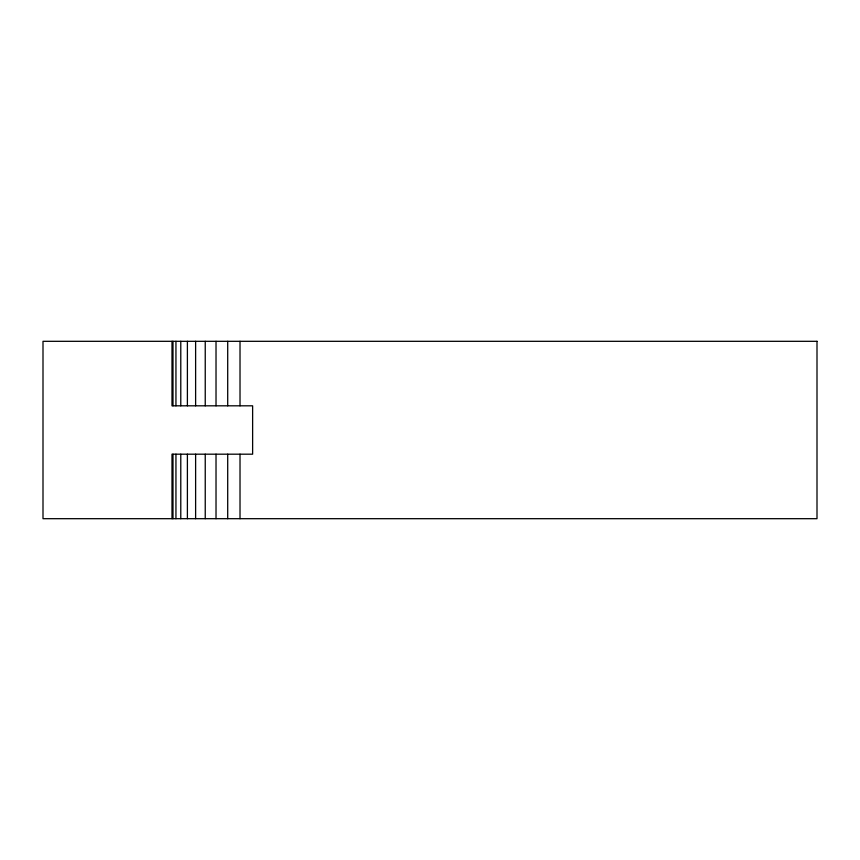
<?xml version="1.0" encoding="UTF-8"?>
<svg xmlns="http://www.w3.org/2000/svg" width="860" height="860" viewBox="0 0 860 860"><rect width="100%" height="100%" fill="white"/><g stroke="black" fill="none" stroke-linecap="round" stroke-linejoin="round"><path stroke-width="1.29" d="M240.015 341.312L240.015 405.812M240.015 454.188L240.015 518.688M227.706 341.312L227.706 405.812M227.706 454.188L227.706 518.688M216.021 341.312L216.021 405.812M216.021 454.188L216.021 518.688M205.239 341.312L205.239 405.812M205.239 454.188L205.239 518.688M195.618 341.312L195.618 405.812M195.618 454.188L195.618 518.688M187.394 341.312L187.394 405.812M187.394 454.188L187.394 518.688M180.783 341.312L180.783 405.812M180.783 454.188L180.783 518.688M175.945 341.312L175.945 405.812M175.945 454.188L175.945 518.688M172.989 341.312L172.989 405.812M172.989 454.188L172.989 518.688M172 341.312L172 405.812L252.625 405.812L252.625 454.188L172 454.188L172 518.688M817 341.312L43 341.312L43 518.688L817 518.688L817 341.312"/></g></svg>
